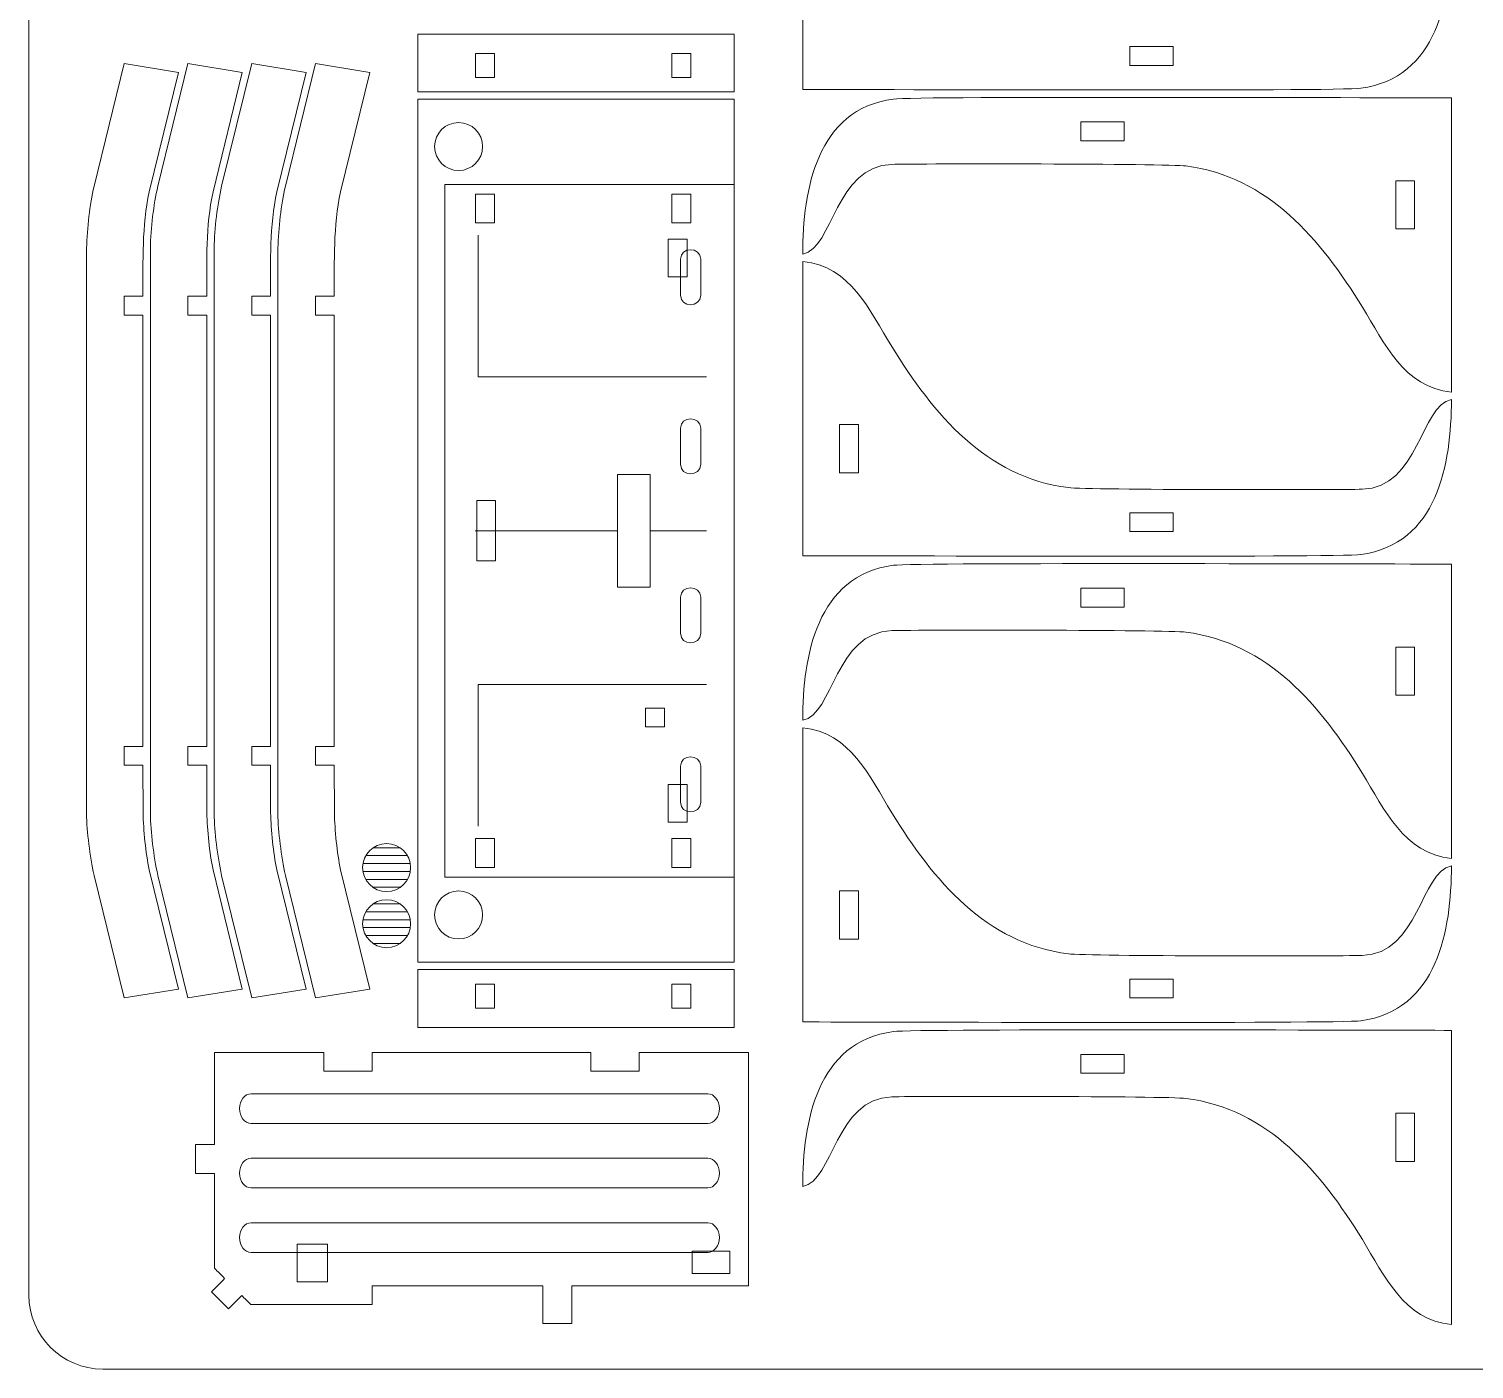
# Model space of a CAD drawing. Header units: centimetres. Extents: x -58 to 58, y -52 to 52.
# Drawn here: x -57.59 to -34.29, y -52.36 to -30.76 of the extents above; entities that cross this region are included whole.
import ezdxf

# ---------------------------------------------------------------- set-up
doc = ezdxf.new("R2010")
doc.units = ezdxf.units.CM
doc.header["$MEASUREMENT"] = 0
doc.layers.add('Camada 1', color=7, linetype='Continuous')

msp = doc.modelspace()

# ---------------------------------------------------------------- linework, layer by layer
at = {"layer": 'Camada 1', "color": 5, "lineweight": 9}
for points in [[(-57.5936, -1.19), (-57.5936, -1.19), (-57.5936, -51.17007), (-57.5936, -51.17007)], [(-57.5936, -51.17007), (-57.5936, -51.82454), (-57.05813, -52.36007), (-56.40361, -52.36007)], [(-56.40361, -52.36007), (-56.40361, -52.36007), (-24.2736, -52.36007), (-24.2736, -52.36007)]]:
    msp.add_open_spline(points, degree=3, dxfattribs=at)
at = {"layer": 'Camada 1', "color": 3, "lineweight": 9}
for points in [[(-45.11692, -26.99396), (-45.11692, -26.99396), (-45.11692, -31.73654), (-45.11692, -31.73654)], [(-36.12033, -31.7176), (-34.88689, -31.55247), (-34.65855, -30.26027), (-34.65855, -29.21852)], [(-56.05814, -31.32048), (-56.05814, -31.32048), (-56.54303, -33.29426), (-56.54303, -33.29426)], [(-55.18252, -31.46135), (-55.18252, -31.46135), (-56.05814, -31.32048), (-56.05814, -31.32048)], [(-55.02986, -31.32048), (-55.02986, -31.32048), (-55.51474, -33.29426), (-55.51474, -33.29426)], [(-54.15423, -31.46135), (-54.15423, -31.46135), (-55.02986, -31.32048), (-55.02986, -31.32048)], [(-54.0016, -31.32048), (-54.0016, -31.32048), (-54.48647, -33.29426), (-54.48647, -33.29426)], [(-53.12595, -31.46135), (-53.12595, -31.46135), (-54.0016, -31.32048), (-54.0016, -31.32048)], [(-52.97332, -31.32048), (-52.97332, -31.32048), (-53.45821, -33.29426), (-53.45821, -33.29426)], [(-52.09768, -31.46135), (-52.09768, -31.46135), (-52.97332, -31.32048), (-52.97332, -31.32048)], [(-55.65285, -33.38451), (-55.65285, -33.38451), (-55.18252, -31.46135), (-55.18252, -31.46135)], [(-54.62456, -33.38451), (-54.62456, -33.38451), (-54.15423, -31.46135), (-54.15423, -31.46135)], [(-53.59628, -33.38451), (-53.59628, -33.38451), (-53.12595, -31.46135), (-53.12595, -31.46135)], [(-52.56801, -33.38451), (-52.56801, -33.38451), (-52.09768, -31.46135), (-52.09768, -31.46135)], [(-46.22164, -31.89468), (-46.22164, -31.89468), (-51.32418, -31.89468), (-51.32418, -31.89468)], [(-51.32418, -31.89468), (-51.32418, -31.89468), (-51.32418, -45.80181), (-51.32418, -45.80181)], [(-46.22164, -45.80181), (-46.22164, -45.80181), (-46.22164, -31.89468), (-46.22164, -31.89468)], [(-45.11692, -31.73654), (-44.09168, -31.73654), (-36.4648, -31.76372), (-36.12033, -31.7176)], [(-43.65514, -31.89039), (-44.88859, -32.05553), (-45.11692, -33.34773), (-45.11692, -34.38948)], [(-34.65855, -31.87146), (-35.68379, -31.87146), (-43.31067, -31.84428), (-43.65514, -31.89039)], [(-34.65855, -36.61404), (-34.65855, -36.61404), (-34.65855, -31.87146), (-34.65855, -31.87146)], [(-45.11692, -34.38948), (-44.61972, -34.29353), (-44.59639, -32.96984), (-43.67821, -32.94334)], [(-43.67821, -32.94334), (-43.27589, -32.93173), (-39.24625, -32.93074), (-38.94085, -32.96898)], [(-38.94085, -32.96898), (-37.61275, -33.13529), (-36.76698, -34.15275), (-36.09339, -35.24386)], [(-56.54303, -33.29426), (-56.61406, -33.59981), (-56.65419, -33.96658), (-56.66401, -34.2918)], [(-55.51474, -33.29426), (-55.5858, -33.59984), (-55.62592, -33.96656), (-55.63574, -34.2918)], [(-54.48647, -33.29426), (-54.55753, -33.59986), (-54.59764, -33.96655), (-54.60746, -34.2918)], [(-53.45821, -33.29426), (-53.52926, -33.59992), (-53.56936, -33.96655), (-53.57918, -34.2918)], [(-55.7547, -35.06881), (-55.75395, -34.4998), (-55.77222, -33.94268), (-55.65285, -33.38451)], [(-54.72642, -35.06881), (-54.72568, -34.49982), (-54.74393, -33.94267), (-54.62456, -33.38451)], [(-53.69816, -35.06881), (-53.6974, -34.49981), (-53.71569, -33.94267), (-53.59628, -33.38451)], [(-52.66988, -35.06881), (-52.66913, -34.49974), (-52.68741, -33.94276), (-52.56801, -33.38451)], [(-56.66401, -34.2918), (-56.66401, -34.2918), (-56.66401, -43.40468), (-56.66401, -43.40468)], [(-55.63574, -34.2918), (-55.63574, -34.2918), (-55.63574, -43.40468), (-55.63574, -43.40468)], [(-54.60746, -34.2918), (-54.60746, -34.2918), (-54.60746, -43.40468), (-54.60746, -43.40468)], [(-53.57918, -34.2918), (-53.57918, -34.2918), (-53.57918, -43.40468), (-53.57918, -43.40468)], [(-45.11692, -34.50848), (-45.11692, -34.50848), (-45.11692, -39.25105), (-45.11692, -39.25105)], [(-43.68208, -35.87865), (-44.0398, -35.29921), (-44.34972, -34.58133), (-45.11692, -34.50848)], [(-56.05814, -35.37225), (-56.05814, -35.37225), (-56.05814, -35.06881), (-56.05814, -35.06881)], [(-56.05814, -35.06881), (-56.05814, -35.06881), (-55.7547, -35.06881), (-55.7547, -35.06881)], [(-55.02986, -35.37225), (-55.02986, -35.37225), (-55.02986, -35.06881), (-55.02986, -35.06881)], [(-55.02986, -35.06881), (-55.02986, -35.06881), (-54.72642, -35.06881), (-54.72642, -35.06881)], [(-54.0016, -35.37225), (-54.0016, -35.37225), (-54.0016, -35.06881), (-54.0016, -35.06881)], [(-54.0016, -35.06881), (-54.0016, -35.06881), (-53.69816, -35.06881), (-53.69816, -35.06881)], [(-52.97332, -35.37225), (-52.97332, -35.37225), (-52.97332, -35.06881), (-52.97332, -35.06881)], [(-52.97332, -35.06881), (-52.97332, -35.06881), (-52.66988, -35.06881), (-52.66988, -35.06881)], [(-55.75474, -35.37227), (-55.75474, -35.37227), (-56.05814, -35.37225), (-56.05814, -35.37225)], [(-55.75474, -42.3242), (-55.75474, -42.3242), (-55.75474, -35.37227), (-55.75474, -35.37227)], [(-54.72646, -35.37227), (-54.72646, -35.37227), (-55.02986, -35.37225), (-55.02986, -35.37225)], [(-54.72646, -42.3242), (-54.72646, -42.3242), (-54.72646, -35.37227), (-54.72646, -35.37227)], [(-53.69818, -35.37227), (-53.69818, -35.37227), (-54.0016, -35.37225), (-54.0016, -35.37225)], [(-53.69818, -42.3242), (-53.69818, -42.3242), (-53.69818, -35.37227), (-53.69818, -35.37227)], [(-52.66991, -35.37227), (-52.66991, -35.37227), (-52.97332, -35.37225), (-52.97332, -35.37225)], [(-52.66991, -42.3242), (-52.66991, -42.3242), (-52.66991, -35.37227), (-52.66991, -35.37227)], [(-36.09339, -35.24386), (-35.73568, -35.82331), (-35.42575, -36.54119), (-34.65855, -36.61404)], [(-40.83463, -38.15353), (-42.16273, -37.98723), (-43.00849, -36.96976), (-43.68208, -35.87865)], [(-36.12033, -39.23212), (-34.88689, -39.06698), (-34.65855, -37.77479), (-34.65855, -36.73304)], [(-34.65855, -36.73304), (-35.15576, -36.82899), (-35.17908, -38.15267), (-36.09726, -38.17917)], [(-36.09726, -38.17917), (-36.49959, -38.19079), (-40.52922, -38.19177), (-40.83463, -38.15353)], [(-45.11692, -39.25105), (-44.09168, -39.25105), (-36.4648, -39.27823), (-36.12033, -39.23212)], [(-34.65855, -39.38598), (-35.68379, -39.38598), (-43.31067, -39.3588), (-43.65514, -39.40491)], [(-43.65514, -39.40491), (-44.88859, -39.57004), (-45.11692, -40.86224), (-45.11692, -41.90399)], [(-34.65855, -44.12855), (-34.65855, -44.12855), (-34.65855, -39.38598), (-34.65855, -39.38598)], [(-45.11692, -41.90399), (-44.61972, -41.80804), (-44.59639, -40.48436), (-43.67821, -40.45786)], [(-43.67821, -40.45786), (-43.27589, -40.44624), (-39.24625, -40.44525), (-38.94085, -40.4835)], [(-38.94085, -40.4835), (-37.61275, -40.6498), (-36.76698, -41.66726), (-36.09339, -42.75838)], [(-45.11692, -42.02299), (-45.11692, -42.02299), (-45.11692, -46.76557), (-45.11692, -46.76557)], [(-43.68208, -43.39317), (-44.0398, -42.81372), (-44.34972, -42.09584), (-45.11692, -42.02299)], [(-56.05814, -42.32423), (-56.05814, -42.32423), (-55.75474, -42.3242), (-55.75474, -42.3242)], [(-56.05814, -42.62767), (-56.05814, -42.62767), (-56.05814, -42.32423), (-56.05814, -42.32423)], [(-55.02986, -42.32423), (-55.02986, -42.32423), (-54.72646, -42.3242), (-54.72646, -42.3242)], [(-55.02986, -42.62767), (-55.02986, -42.62767), (-55.02986, -42.32423), (-55.02986, -42.32423)], [(-54.0016, -42.32423), (-54.0016, -42.32423), (-53.69818, -42.3242), (-53.69818, -42.3242)], [(-54.0016, -42.62767), (-54.0016, -42.62767), (-54.0016, -42.32423), (-54.0016, -42.32423)], [(-52.97332, -42.32423), (-52.97332, -42.32423), (-52.66991, -42.3242), (-52.66991, -42.3242)], [(-52.97332, -42.62767), (-52.97332, -42.62767), (-52.97332, -42.32423), (-52.97332, -42.32423)], [(-55.7547, -42.62767), (-55.7547, -42.62767), (-56.05814, -42.62767), (-56.05814, -42.62767)], [(-55.7537, -43.39626), (-55.7537, -43.39626), (-55.7547, -42.62767), (-55.7547, -42.62767)], [(-54.72642, -42.62767), (-54.72642, -42.62767), (-55.02986, -42.62767), (-55.02986, -42.62767)], [(-54.72541, -43.39626), (-54.72541, -43.39626), (-54.72642, -42.62767), (-54.72642, -42.62767)], [(-53.69816, -42.62767), (-53.69816, -42.62767), (-54.0016, -42.62767), (-54.0016, -42.62767)], [(-53.69715, -43.39626), (-53.69715, -43.39626), (-53.69816, -42.62767), (-53.69816, -42.62767)], [(-52.66988, -42.62767), (-52.66988, -42.62767), (-52.97332, -42.62767), (-52.97332, -42.62767)], [(-52.66887, -43.39626), (-52.66887, -43.39626), (-52.66988, -42.62767), (-52.66988, -42.62767)], [(-36.09339, -42.75838), (-35.73568, -43.33782), (-35.42575, -44.0557), (-34.65855, -44.12855)], [(-56.66401, -43.40468), (-56.65938, -43.71127), (-56.61169, -44.0893), (-56.54303, -44.40222)], [(-55.65285, -44.31197), (-55.71073, -44.04127), (-55.74583, -43.67181), (-55.7537, -43.39626)], [(-55.63574, -43.40468), (-55.63111, -43.71122), (-55.5834, -44.08932), (-55.51474, -44.40222)], [(-54.62456, -44.31197), (-54.68244, -44.04127), (-54.71755, -43.67182), (-54.72541, -43.39626)], [(-54.60746, -43.40468), (-54.60283, -43.71141), (-54.55516, -44.08918), (-54.48647, -44.40222)], [(-53.59628, -44.31197), (-53.6542, -44.04121), (-53.68927, -43.67189), (-53.69715, -43.39626)], [(-53.57918, -43.40468), (-53.57455, -43.71142), (-53.52689, -44.08915), (-53.45821, -44.40222)], [(-52.56801, -44.31197), (-52.62592, -44.04121), (-52.66099, -43.67189), (-52.66887, -43.39626)], [(-40.83463, -45.66804), (-42.16273, -45.50174), (-43.00849, -44.48428), (-43.68208, -43.39317)], [(-51.82586, -43.89059), (-52.03945, -43.89059), (-52.21261, -44.06375), (-52.21261, -44.27734)], [(-51.43911, -44.27734), (-51.43911, -44.06375), (-51.61227, -43.89059), (-51.82586, -43.89059)], [(-36.12033, -46.74664), (-34.88689, -46.5815), (-34.65855, -45.2893), (-34.65855, -44.24755)], [(-34.65855, -44.24755), (-35.15576, -44.3435), (-35.17908, -45.66719), (-36.09726, -45.69369)], [(-56.54303, -44.40222), (-56.54303, -44.40222), (-56.05814, -46.37601), (-56.05814, -46.37601)], [(-55.18252, -46.23514), (-55.18252, -46.23514), (-55.65285, -44.31197), (-55.65285, -44.31197)], [(-55.51474, -44.40222), (-55.51474, -44.40222), (-55.02986, -46.37601), (-55.02986, -46.37601)], [(-54.15423, -46.23514), (-54.15423, -46.23514), (-54.62456, -44.31197), (-54.62456, -44.31197)], [(-54.48647, -44.40222), (-54.48647, -44.40222), (-54.0016, -46.37601), (-54.0016, -46.37601)], [(-53.12595, -46.23514), (-53.12595, -46.23514), (-53.59628, -44.31197), (-53.59628, -44.31197)], [(-53.45821, -44.40222), (-53.45821, -44.40222), (-52.97332, -46.37601), (-52.97332, -46.37601)], [(-52.09768, -46.23514), (-52.09768, -46.23514), (-52.56801, -44.31197), (-52.56801, -44.31197)], [(-52.21261, -44.27734), (-52.21261, -44.49093), (-52.03945, -44.66409), (-51.82586, -44.66409)], [(-51.82586, -44.66409), (-51.61227, -44.66409), (-51.43911, -44.49093), (-51.43911, -44.27734)], [(-51.82586, -44.79486), (-52.03945, -44.79486), (-52.21261, -44.96802), (-52.21261, -45.18161)], [(-51.43911, -45.18161), (-51.43911, -44.96802), (-51.61227, -44.79486), (-51.82586, -44.79486)], [(-52.21261, -45.18161), (-52.21261, -45.3952), (-52.03945, -45.56836), (-51.82586, -45.56836)], [(-51.82586, -45.56836), (-51.61227, -45.56836), (-51.43911, -45.3952), (-51.43911, -45.18161)], [(-36.09726, -45.69369), (-36.49959, -45.7053), (-40.52922, -45.70629), (-40.83463, -45.66804)], [(-51.32418, -45.80181), (-51.32418, -45.80181), (-46.22164, -45.80181), (-46.22164, -45.80181)], [(-51.32418, -45.9208), (-51.32418, -45.9208), (-46.22164, -45.92081), (-46.22164, -45.92081)], [(-51.32418, -46.85294), (-51.32418, -46.85294), (-51.32418, -45.9208), (-51.32418, -45.9208)], [(-46.22164, -45.92081), (-46.22164, -45.92081), (-46.22164, -46.85298), (-46.22164, -46.85298)], [(-56.05814, -46.37601), (-56.05814, -46.37601), (-55.18252, -46.23514), (-55.18252, -46.23514)], [(-55.02986, -46.37601), (-55.02986, -46.37601), (-54.15423, -46.23514), (-54.15423, -46.23514)], [(-54.0016, -46.37601), (-54.0016, -46.37601), (-53.12595, -46.23514), (-53.12595, -46.23514)], [(-52.97332, -46.37601), (-52.97332, -46.37601), (-52.09768, -46.23514), (-52.09768, -46.23514)], [(-45.11692, -46.76557), (-44.09168, -46.76557), (-36.4648, -46.79275), (-36.12033, -46.74664)], [(-46.22164, -46.85298), (-46.22164, -46.85298), (-51.32418, -46.85294), (-51.32418, -46.85294)], [(-43.65514, -46.91942), (-44.88859, -47.08456), (-45.11692, -48.37676), (-45.11692, -49.41851)], [(-34.65855, -46.90049), (-35.68379, -46.90049), (-43.31067, -46.87331), (-43.65514, -46.91942)], [(-34.65855, -51.64307), (-34.65855, -51.64307), (-34.65855, -46.90049), (-34.65855, -46.90049)], [(-54.60215, -48.74015), (-54.60215, -48.24529), (-54.60215, -47.75044), (-54.60215, -47.25558)], [(-54.60215, -47.25558), (-54.014, -47.25558), (-53.42584, -47.25558), (-52.83768, -47.25558)], [(-52.83768, -47.25558), (-52.83768, -47.35673), (-52.83768, -47.45788), (-52.83768, -47.55903)], [(-52.06086, -47.55903), (-52.06086, -47.45788), (-52.06086, -47.35673), (-52.06086, -47.25558)], [(-52.06086, -47.25558), (-50.88455, -47.25558), (-49.70823, -47.25558), (-48.53192, -47.25558)], [(-48.53192, -47.25558), (-48.53192, -47.35673), (-48.53192, -47.45788), (-48.53192, -47.55903)], [(-47.75509, -47.55903), (-47.75509, -47.45788), (-47.75509, -47.35673), (-47.75509, -47.25558)], [(-47.75509, -47.25558), (-47.16694, -47.25558), (-46.57879, -47.25558), (-45.99063, -47.25558)], [(-45.99063, -47.25558), (-45.99063, -48.50911), (-45.99063, -49.76263), (-45.99063, -51.01617)], [(-52.83768, -47.55903), (-52.57874, -47.55903), (-52.3198, -47.55903), (-52.06086, -47.55903)], [(-48.53192, -47.55903), (-48.27297, -47.55903), (-48.01404, -47.55903), (-47.75509, -47.55903)], [(-45.11692, -49.41851), (-44.61972, -49.32256), (-44.59639, -47.99887), (-43.67821, -47.97237)], [(-43.67821, -47.97237), (-43.27589, -47.96076), (-39.24625, -47.95977), (-38.94085, -47.99802)], [(-38.94085, -47.99802), (-37.61275, -48.16432), (-36.76698, -49.18178), (-36.09339, -50.27289)], [(-54.9056, -49.20624), (-54.9056, -49.05087), (-54.9056, -48.89551), (-54.9056, -48.74015)], [(-54.9056, -48.74015), (-54.80445, -48.74015), (-54.7033, -48.74015), (-54.60215, -48.74015)], [(-54.60215, -49.20624), (-54.7033, -49.20624), (-54.80445, -49.20624), (-54.9056, -49.20624)], [(-54.60215, -50.73328), (-54.60215, -50.22427), (-54.60215, -49.71525), (-54.60215, -49.20624)], [(-36.09339, -50.27289), (-35.73568, -50.85234), (-35.42575, -51.57022), (-34.65855, -51.64307)], [(-54.43736, -50.89807), (-54.49229, -50.84314), (-54.54722, -50.78821), (-54.60215, -50.73328)], [(-54.65193, -51.11264), (-54.58041, -51.04112), (-54.50888, -50.96959), (-54.43736, -50.89807)], [(-49.30876, -51.01617), (-50.22613, -51.01617), (-51.14349, -51.01617), (-52.06086, -51.01617)], [(-52.06086, -51.01617), (-52.06086, -51.11732), (-52.06086, -51.21847), (-52.06086, -51.31962)], [(-49.30876, -51.62307), (-49.30876, -51.42077), (-49.30876, -51.21847), (-49.30876, -51.01617)], [(-45.99063, -51.01617), (-46.9413, -51.01617), (-47.89198, -51.01617), (-48.84265, -51.01617)], [(-48.84265, -51.01617), (-48.84265, -51.21847), (-48.84265, -51.42077), (-48.84265, -51.62307)], [(-54.37728, -51.38729), (-54.46883, -51.29574), (-54.56038, -51.20419), (-54.65193, -51.11264)], [(-54.16271, -51.17272), (-54.23423, -51.24424), (-54.30576, -51.31577), (-54.37728, -51.38729)], [(-54.01583, -51.31962), (-54.06478, -51.27065), (-54.11375, -51.22169), (-54.16271, -51.17272)], [(-52.06086, -51.31962), (-52.71252, -51.31962), (-53.36417, -51.31962), (-54.01583, -51.31962)], [(-48.84265, -51.62307), (-48.99801, -51.62307), (-49.15339, -51.62307), (-49.30876, -51.62307)]]:
    msp.add_open_spline(points, degree=3, dxfattribs=at)
at = {"layer": 'Camada 1', "lineweight": 9}
for points in [[(-46.22164, -30.8435), (-46.22164, -30.8435), (-51.32418, -30.84354), (-51.32418, -30.84354)], [(-51.32418, -30.84354), (-51.32418, -30.84354), (-51.32418, -31.77568), (-51.32418, -31.77568)], [(-46.22164, -31.77566), (-46.22164, -31.77566), (-46.22164, -30.8435), (-46.22164, -30.8435)], [(-50.39186, -31.15425), (-50.39186, -31.15425), (-50.08841, -31.15425), (-50.08841, -31.15425)], [(-50.39186, -31.54264), (-50.39186, -31.54264), (-50.39186, -31.15425), (-50.39186, -31.15425)], [(-50.08841, -31.15425), (-50.08841, -31.15425), (-50.08841, -31.54264), (-50.08841, -31.54264)], [(-47.22589, -31.54263), (-47.22589, -31.54263), (-47.22589, -31.15422), (-47.22589, -31.15422)], [(-47.22589, -31.15422), (-47.22589, -31.15422), (-46.92245, -31.15422), (-46.92245, -31.15422)], [(-46.92245, -31.15422), (-46.92245, -31.15422), (-46.92244, -31.54263), (-46.92244, -31.54263)], [(-39.14355, -31.04469), (-39.14355, -31.04469), (-39.84268, -31.04469), (-39.84268, -31.04469)], [(-39.84268, -31.04469), (-39.84268, -31.04469), (-39.84268, -31.34813), (-39.84268, -31.34813)], [(-39.14355, -31.34813), (-39.14355, -31.34813), (-39.14355, -31.04469), (-39.14355, -31.04469)], [(-39.84268, -31.34813), (-39.84268, -31.34813), (-39.14355, -31.34813), (-39.14355, -31.34813)], [(-50.08841, -31.54264), (-50.08841, -31.54264), (-50.39186, -31.54264), (-50.39186, -31.54264)], [(-46.92244, -31.54263), (-46.92244, -31.54263), (-47.22589, -31.54263), (-47.22589, -31.54263)], [(-51.32418, -31.77568), (-51.32418, -31.77568), (-46.22164, -31.77566), (-46.22164, -31.77566)], [(-51.05209, -32.65574), (-51.05209, -32.44215), (-50.87893, -32.26899), (-50.66534, -32.26899)], [(-50.66534, -32.26899), (-50.45174, -32.26899), (-50.27859, -32.44215), (-50.27859, -32.65574)], [(-39.9328, -32.25986), (-39.9328, -32.25986), (-40.63192, -32.25986), (-40.63192, -32.25986)], [(-40.63192, -32.25986), (-40.63192, -32.25986), (-40.63192, -32.5633), (-40.63192, -32.5633)], [(-39.9328, -32.5633), (-39.9328, -32.5633), (-39.9328, -32.25986), (-39.9328, -32.25986)], [(-40.63192, -32.5633), (-40.63192, -32.5633), (-39.9328, -32.5633), (-39.9328, -32.5633)], [(-50.66534, -33.04249), (-50.87893, -33.04249), (-51.05209, -32.86933), (-51.05209, -32.65574)], [(-50.27859, -32.65574), (-50.27859, -32.86933), (-50.45174, -33.04249), (-50.66534, -33.04249)], [(-35.55574, -33.20767), (-35.55574, -33.20767), (-35.25229, -33.20767), (-35.25229, -33.20767)], [(-35.55574, -33.98448), (-35.55574, -33.98448), (-35.55574, -33.20767), (-35.55574, -33.20767)], [(-35.25229, -33.20767), (-35.25229, -33.20767), (-35.25229, -33.98448), (-35.25229, -33.98448)], [(-50.08841, -33.42167), (-50.08841, -33.42167), (-50.39186, -33.42167), (-50.39186, -33.42167)], [(-50.39186, -33.42167), (-50.39186, -33.42167), (-50.39186, -33.88776), (-50.39186, -33.88776)], [(-50.08841, -33.88776), (-50.08841, -33.88776), (-50.08841, -33.42167), (-50.08841, -33.42167)], [(-46.92245, -33.42167), (-46.92245, -33.42167), (-47.22589, -33.42167), (-47.22589, -33.42167)], [(-47.22589, -33.42167), (-47.22589, -33.42167), (-47.22589, -33.88776), (-47.22589, -33.88776)], [(-46.92245, -33.88776), (-46.92245, -33.88776), (-46.92245, -33.42167), (-46.92245, -33.42167)], [(-50.39186, -33.88776), (-50.39186, -33.88776), (-50.08841, -33.88776), (-50.08841, -33.88776)], [(-47.22589, -33.88776), (-47.22589, -33.88776), (-46.92245, -33.88776), (-46.92245, -33.88776)], [(-35.25229, -33.98448), (-35.25229, -33.98448), (-35.55574, -33.98448), (-35.55574, -33.98448)], [(-47.28658, -34.7568), (-47.28658, -34.7568), (-47.28658, -34.14993), (-47.28658, -34.14993)], [(-47.28658, -34.14993), (-47.28658, -34.14993), (-46.98314, -34.14993), (-46.98314, -34.14993)], [(-46.98314, -34.14993), (-46.98314, -34.14993), (-46.98314, -34.7568), (-46.98314, -34.7568)], [(-46.98314, -34.7568), (-46.98314, -34.7568), (-47.28658, -34.7568), (-47.28658, -34.7568)], [(-44.52319, -37.91484), (-44.52319, -37.91484), (-44.52319, -37.13803), (-44.52319, -37.13803)], [(-44.52319, -37.13803), (-44.52319, -37.13803), (-44.21974, -37.13803), (-44.21974, -37.13803)], [(-44.21974, -37.13803), (-44.21974, -37.13803), (-44.21974, -37.91484), (-44.21974, -37.91484)], [(-44.21974, -37.91484), (-44.21974, -37.91484), (-44.52319, -37.91484), (-44.52319, -37.91484)], [(-50.37245, -39.33375), (-50.37245, -39.01008), (-50.37245, -38.68641), (-50.37245, -38.36274)], [(-50.37245, -38.36274), (-50.37245, -38.36274), (-50.06901, -38.36274), (-50.06901, -38.36274)], [(-50.06901, -38.36274), (-50.06901, -38.68641), (-50.06901, -39.01008), (-50.06901, -39.33375)], [(-39.14355, -38.55921), (-39.14355, -38.55921), (-39.84268, -38.55921), (-39.84268, -38.55921)], [(-39.84268, -38.55921), (-39.84268, -38.55921), (-39.84268, -38.86265), (-39.84268, -38.86265)], [(-39.14355, -38.86265), (-39.14355, -38.86265), (-39.14355, -38.55921), (-39.14355, -38.55921)], [(-39.84268, -38.86265), (-39.84268, -38.86265), (-39.14355, -38.86265), (-39.14355, -38.86265)], [(-50.06901, -39.33375), (-50.06901, -39.33375), (-50.37245, -39.33375), (-50.37245, -39.33375)], [(-39.9328, -39.77438), (-39.9328, -39.77438), (-40.63192, -39.77438), (-40.63192, -39.77438)], [(-40.63192, -39.77438), (-40.63192, -39.77438), (-40.63192, -40.07782), (-40.63192, -40.07782)], [(-39.9328, -40.07782), (-39.9328, -40.07782), (-39.9328, -39.77438), (-39.9328, -39.77438)], [(-40.63192, -40.07782), (-40.63192, -40.07782), (-39.9328, -40.07782), (-39.9328, -40.07782)], [(-35.55574, -40.72219), (-35.55574, -40.72219), (-35.25229, -40.72219), (-35.25229, -40.72219)], [(-35.55574, -41.499), (-35.55574, -41.499), (-35.55574, -40.72219), (-35.55574, -40.72219)], [(-35.25229, -40.72219), (-35.25229, -40.72219), (-35.25229, -41.499), (-35.25229, -41.499)], [(-47.65177, -41.70763), (-47.65177, -41.70763), (-47.34845, -41.70763), (-47.34845, -41.70763)], [(-47.65177, -42.00865), (-47.65177, -42.00865), (-47.65177, -41.70763), (-47.65177, -41.70763)], [(-47.34845, -41.70763), (-47.34845, -41.70763), (-47.34845, -42.00865), (-47.34845, -42.00865)], [(-35.25229, -41.499), (-35.25229, -41.499), (-35.55574, -41.499), (-35.55574, -41.499)], [(-47.34845, -42.00865), (-47.34845, -42.00865), (-47.65177, -42.00865), (-47.65177, -42.00865)], [(-47.28658, -43.54655), (-47.28658, -43.54655), (-47.28658, -42.93967), (-47.28658, -42.93967)], [(-47.28658, -42.93967), (-47.28658, -42.93967), (-46.98314, -42.93967), (-46.98314, -42.93967)], [(-46.98314, -42.93967), (-46.98314, -42.93967), (-46.98314, -43.54655), (-46.98314, -43.54655)], [(-46.98314, -43.54655), (-46.98314, -43.54655), (-47.28658, -43.54655), (-47.28658, -43.54655)], [(-51.82586, -43.89059), (-51.82586, -43.89059), (-51.82586, -43.8906), (-51.82586, -43.8906)], [(-51.82586, -43.89059), (-51.82586, -43.89059), (-51.82586, -43.8906), (-51.82586, -43.8906)], [(-50.39186, -44.27482), (-50.39186, -44.27482), (-50.39186, -43.80873), (-50.39186, -43.80873)], [(-50.39186, -43.80873), (-50.39186, -43.80873), (-50.08841, -43.80873), (-50.08841, -43.80873)], [(-50.08841, -43.80873), (-50.08841, -43.80873), (-50.08841, -44.27482), (-50.08841, -44.27482)], [(-47.22589, -44.27482), (-47.22589, -44.27482), (-47.22589, -43.80873), (-47.22589, -43.80873)], [(-47.22589, -43.80873), (-47.22589, -43.80873), (-46.92245, -43.80873), (-46.92245, -43.80873)], [(-46.92245, -43.80873), (-46.92245, -43.80873), (-46.92245, -44.27482), (-46.92245, -44.27482)], [(-50.08841, -44.27482), (-50.08841, -44.27482), (-50.39186, -44.27482), (-50.39186, -44.27482)], [(-46.92245, -44.27482), (-46.92245, -44.27482), (-47.22589, -44.27482), (-47.22589, -44.27482)], [(-51.82586, -44.66409), (-51.82586, -44.66409), (-51.82586, -44.6641), (-51.82586, -44.6641)], [(-51.05209, -45.04075), (-51.05209, -44.82715), (-50.87893, -44.654), (-50.66534, -44.654)], [(-50.66534, -44.654), (-50.45174, -44.654), (-50.27859, -44.82715), (-50.27859, -45.04075)], [(-44.52319, -45.42935), (-44.52319, -45.42935), (-44.52319, -44.65255), (-44.52319, -44.65255)], [(-44.52319, -44.65255), (-44.52319, -44.65255), (-44.21974, -44.65255), (-44.21974, -44.65255)], [(-44.21974, -44.65255), (-44.21974, -44.65255), (-44.21974, -45.42935), (-44.21974, -45.42935)], [(-51.82586, -44.79486), (-51.82586, -44.79486), (-51.82586, -44.79487), (-51.82586, -44.79487)], [(-51.82586, -44.79486), (-51.82586, -44.79486), (-51.82586, -44.79487), (-51.82586, -44.79487)], [(-50.66534, -45.4275), (-50.87893, -45.4275), (-51.05209, -45.25434), (-51.05209, -45.04075)], [(-50.27859, -45.04075), (-50.27859, -45.25434), (-50.45174, -45.4275), (-50.66534, -45.4275)], [(-44.21974, -45.42935), (-44.21974, -45.42935), (-44.52319, -45.42935), (-44.52319, -45.42935)], [(-51.82586, -45.56836), (-51.82586, -45.56836), (-51.82586, -45.56837), (-51.82586, -45.56837)], [(-39.14355, -46.07373), (-39.14355, -46.07373), (-39.84268, -46.07373), (-39.84268, -46.07373)], [(-39.84268, -46.07373), (-39.84268, -46.07373), (-39.84268, -46.37717), (-39.84268, -46.37717)], [(-39.14355, -46.37717), (-39.14355, -46.37717), (-39.14355, -46.07373), (-39.14355, -46.07373)], [(-50.08841, -46.15384), (-50.08841, -46.15384), (-50.39186, -46.15384), (-50.39186, -46.15384)], [(-50.39186, -46.15384), (-50.39186, -46.15384), (-50.39186, -46.54223), (-50.39186, -46.54223)], [(-50.08841, -46.54223), (-50.08841, -46.54223), (-50.08841, -46.15384), (-50.08841, -46.15384)], [(-46.92244, -46.15385), (-46.92244, -46.15385), (-47.22589, -46.15385), (-47.22589, -46.15385)], [(-47.22589, -46.15385), (-47.22589, -46.15385), (-47.22589, -46.54225), (-47.22589, -46.54225)], [(-46.92245, -46.54225), (-46.92245, -46.54225), (-46.92244, -46.15385), (-46.92244, -46.15385)], [(-50.39186, -46.54223), (-50.39186, -46.54223), (-50.08841, -46.54223), (-50.08841, -46.54223)], [(-47.22589, -46.54225), (-47.22589, -46.54225), (-46.92245, -46.54225), (-46.92245, -46.54225)], [(-39.84268, -46.37717), (-39.84268, -46.37717), (-39.14355, -46.37717), (-39.14355, -46.37717)], [(-39.9328, -47.2889), (-39.9328, -47.2889), (-40.63192, -47.2889), (-40.63192, -47.2889)], [(-40.63192, -47.2889), (-40.63192, -47.2889), (-40.63192, -47.59233), (-40.63192, -47.59233)], [(-39.9328, -47.59233), (-39.9328, -47.59233), (-39.9328, -47.2889), (-39.9328, -47.2889)], [(-40.63192, -47.59233), (-40.63192, -47.59233), (-39.9328, -47.59233), (-39.9328, -47.59233)], [(-35.55574, -48.23671), (-35.55574, -48.23671), (-35.25229, -48.23671), (-35.25229, -48.23671)], [(-35.55574, -49.01352), (-35.55574, -49.01352), (-35.55574, -48.23671), (-35.55574, -48.23671)], [(-35.25229, -48.23671), (-35.25229, -48.23671), (-35.25229, -49.01352), (-35.25229, -49.01352)], [(-35.25229, -49.01352), (-35.25229, -49.01352), (-35.55574, -49.01352), (-35.55574, -49.01352)], [(-53.26638, -50.34858), (-53.26638, -50.55088), (-53.26638, -50.75318), (-53.26638, -50.95548)], [(-52.78086, -50.34858), (-52.9427, -50.34858), (-53.10454, -50.34858), (-53.26638, -50.34858)], [(-52.78086, -50.95548), (-52.78086, -50.75318), (-52.78086, -50.55088), (-52.78086, -50.34858)], [(-46.90097, -50.45783), (-46.69867, -50.45783), (-46.49637, -50.45783), (-46.29407, -50.45783)], [(-46.90097, -50.82197), (-46.90097, -50.70059), (-46.90097, -50.57921), (-46.90097, -50.45783)], [(-46.29407, -50.45783), (-46.29407, -50.57921), (-46.29407, -50.70059), (-46.29407, -50.82197)], [(-53.26638, -50.95548), (-53.10454, -50.95548), (-52.9427, -50.95548), (-52.78086, -50.95548)], [(-46.29407, -50.82197), (-46.49637, -50.82197), (-46.69867, -50.82197), (-46.90097, -50.82197)]]:
    msp.add_open_spline(points, degree=3, dxfattribs=at)
at = {"layer": 'Camada 1', "color": 1, "lineweight": 9}
for points in [[(-50.88828, -44.43017), (-50.88828, -40.70889), (-50.88828, -36.9876), (-50.88828, -33.26632)], [(-50.88828, -33.26632), (-49.33274, -33.26632), (-47.77718, -33.26632), (-46.22164, -33.26632)], [(-50.34937, -34.08641), (-50.34937, -34.84767), (-50.34937, -35.60894), (-50.34937, -36.37021)], [(-47.08811, -34.47182), (-47.08811, -34.26855), (-46.76186, -34.26855), (-46.76186, -34.47182)], [(-47.08811, -35.05265), (-47.08811, -34.85904), (-47.08811, -34.66542), (-47.08811, -34.47182)], [(-46.76186, -34.47182), (-46.76186, -34.66542), (-46.76186, -34.85904), (-46.76186, -35.05265)], [(-46.76186, -35.05265), (-46.76186, -35.25591), (-47.08811, -35.25591), (-47.08811, -35.05265)], [(-50.34937, -36.37021), (-49.12201, -36.37021), (-47.89467, -36.37021), (-46.66732, -36.37021)], [(-47.08811, -37.1958), (-47.08811, -36.99254), (-46.76186, -36.99254), (-46.76186, -37.1958)], [(-47.08811, -37.77664), (-47.08811, -37.58304), (-47.08811, -37.38943), (-47.08811, -37.1958)], [(-46.76186, -37.1958), (-46.76186, -37.38942), (-46.76186, -37.58302), (-46.76186, -37.77664)], [(-48.10324, -37.93936), (-47.92717, -37.93936), (-47.75108, -37.93936), (-47.57501, -37.93936)], [(-48.10324, -39.75709), (-48.10324, -39.15119), (-48.10324, -38.54526), (-48.10324, -37.93936)], [(-47.57501, -37.93936), (-47.57501, -38.54526), (-47.57501, -39.15119), (-47.57501, -39.75709)], [(-46.76186, -37.77664), (-46.76186, -37.97992), (-47.08811, -37.97992), (-47.08811, -37.77664)], [(-50.39599, -38.84823), (-49.63174, -38.84823), (-48.8675, -38.84823), (-48.10324, -38.84823)], [(-47.57501, -38.84823), (-47.27244, -38.84823), (-46.96989, -38.84823), (-46.66732, -38.84823)], [(-47.57501, -39.75709), (-47.75108, -39.75709), (-47.92717, -39.75709), (-48.10324, -39.75709)], [(-47.08811, -39.91981), (-47.08811, -39.71655), (-46.76186, -39.71655), (-46.76186, -39.91981)], [(-47.08811, -40.50065), (-47.08811, -40.30705), (-47.08811, -40.11343), (-47.08811, -39.91981)], [(-46.76186, -39.91981), (-46.76186, -40.11342), (-46.76186, -40.30702), (-46.76186, -40.50065)], [(-46.76186, -40.50065), (-46.76186, -40.70392), (-47.08811, -40.70392), (-47.08811, -40.50065)], [(-50.34937, -43.61005), (-50.34937, -42.84878), (-50.34937, -42.08749), (-50.34937, -41.32622)], [(-50.34937, -41.32622), (-49.12201, -41.32622), (-47.89467, -41.32622), (-46.66732, -41.32622)], [(-47.08811, -42.64381), (-47.08811, -42.44055), (-46.76186, -42.44055), (-46.76186, -42.64381)], [(-47.08811, -43.22464), (-47.08811, -43.03103), (-47.08811, -42.83743), (-47.08811, -42.64381)], [(-46.76186, -42.64381), (-46.76186, -42.83743), (-46.76186, -43.03103), (-46.76186, -43.22464)], [(-46.76186, -43.22464), (-46.76186, -43.42791), (-47.08811, -43.42791), (-47.08811, -43.22464)], [(-52.04359, -43.95768), (-52.04359, -43.95768), (-51.60812, -43.95768), (-51.60812, -43.95768)], [(-52.20719, -44.21267), (-52.20719, -44.21267), (-51.44452, -44.21267), (-51.44452, -44.21267)], [(-52.16156, -44.08518), (-52.16156, -44.08518), (-51.49016, -44.08518), (-51.49016, -44.08518)], [(-52.2075, -44.34017), (-52.2075, -44.34017), (-51.44421, -44.34017), (-51.44421, -44.34017)], [(-52.16258, -44.46767), (-52.16258, -44.46767), (-51.48914, -44.46767), (-51.48914, -44.46767)], [(-46.22164, -44.43017), (-47.77718, -44.43017), (-49.33274, -44.43017), (-50.88828, -44.43017)], [(-52.04624, -44.59516), (-52.04624, -44.59516), (-51.60548, -44.59516), (-51.60548, -44.59516)], [(-52.04359, -44.86195), (-52.04359, -44.86195), (-51.60812, -44.86195), (-51.60812, -44.86195)], [(-52.20719, -45.11694), (-52.20719, -45.11694), (-51.44452, -45.11694), (-51.44452, -45.11694)], [(-52.16156, -44.98945), (-52.16156, -44.98945), (-51.49016, -44.98945), (-51.49016, -44.98945)], [(-52.2075, -45.24444), (-52.2075, -45.24444), (-51.44421, -45.24444), (-51.44421, -45.24444)], [(-52.16258, -45.37194), (-52.16258, -45.37194), (-51.48914, -45.37194), (-51.48914, -45.37194)], [(-52.04624, -45.49943), (-52.04624, -45.49943), (-51.60548, -45.49943), (-51.60548, -45.49943)], [(-54.01257, -47.92359), (-54.114, -47.92359), (-54.19673, -48.0305), (-54.19673, -48.16159)], [(-46.6459, -47.92359), (-49.10146, -47.92359), (-51.557, -47.92359), (-54.01257, -47.92359)], [(-46.46173, -48.16159), (-46.46173, -48.0305), (-46.54446, -47.92359), (-46.6459, -47.92359)], [(-54.19673, -48.16159), (-54.19673, -48.29268), (-54.114, -48.39959), (-54.01257, -48.39959)], [(-46.6459, -48.39959), (-46.54446, -48.39959), (-46.46173, -48.29268), (-46.46173, -48.16159)], [(-54.01257, -48.39959), (-51.557, -48.39959), (-49.10146, -48.39959), (-46.6459, -48.39959)], [(-54.01257, -48.96325), (-54.114, -48.96325), (-54.19673, -49.07016), (-54.19673, -49.20125)], [(-46.6459, -48.96325), (-49.10146, -48.96325), (-51.557, -48.96325), (-54.01257, -48.96325)], [(-46.46173, -49.20125), (-46.46173, -49.07016), (-46.54446, -48.96325), (-46.6459, -48.96325)], [(-54.19673, -49.20125), (-54.19673, -49.33234), (-54.114, -49.43925), (-54.01257, -49.43925)], [(-46.6459, -49.43925), (-46.54446, -49.43925), (-46.46173, -49.33234), (-46.46173, -49.20125)], [(-54.01257, -49.43925), (-51.557, -49.43925), (-49.10146, -49.43925), (-46.6459, -49.43925)], [(-54.01257, -50.0029), (-54.114, -50.0029), (-54.19673, -50.10981), (-54.19673, -50.2409)], [(-46.6459, -50.0029), (-49.10146, -50.0029), (-51.557, -50.0029), (-54.01257, -50.0029)], [(-46.46173, -50.2409), (-46.46173, -50.10981), (-46.54446, -50.0029), (-46.6459, -50.0029)], [(-54.19673, -50.2409), (-54.19673, -50.372), (-54.114, -50.4789), (-54.01257, -50.4789)], [(-46.6459, -50.4789), (-46.54446, -50.4789), (-46.46173, -50.372), (-46.46173, -50.2409)], [(-54.01257, -50.4789), (-51.557, -50.4789), (-49.10146, -50.4789), (-46.6459, -50.4789)]]:
    msp.add_open_spline(points, degree=3, dxfattribs=at)

doc.saveas('drawing.dxf')
